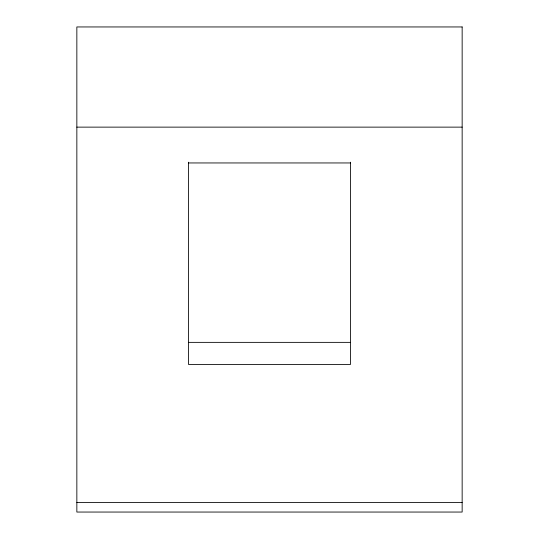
<?xml version="1.0" encoding="UTF-8"?>
<svg xmlns="http://www.w3.org/2000/svg" width="539" height="539" viewBox="0 0 539 539"><rect width="100%" height="100%" fill="white"/><g stroke="black" fill="none" stroke-linecap="round" stroke-linejoin="round"><path stroke-width="0.81" d="M76.848 127.13L462.152 127.13M188.589 162.953L350.411 162.953M188.589 342.366L350.411 342.366M76.848 502.442L462.152 502.442M350.411 162.199L350.411 364.519L188.589 364.519L188.589 162.199M462.152 26.95L76.848 26.95L76.848 512.05L462.152 512.05L462.152 26.95"/></g></svg>
